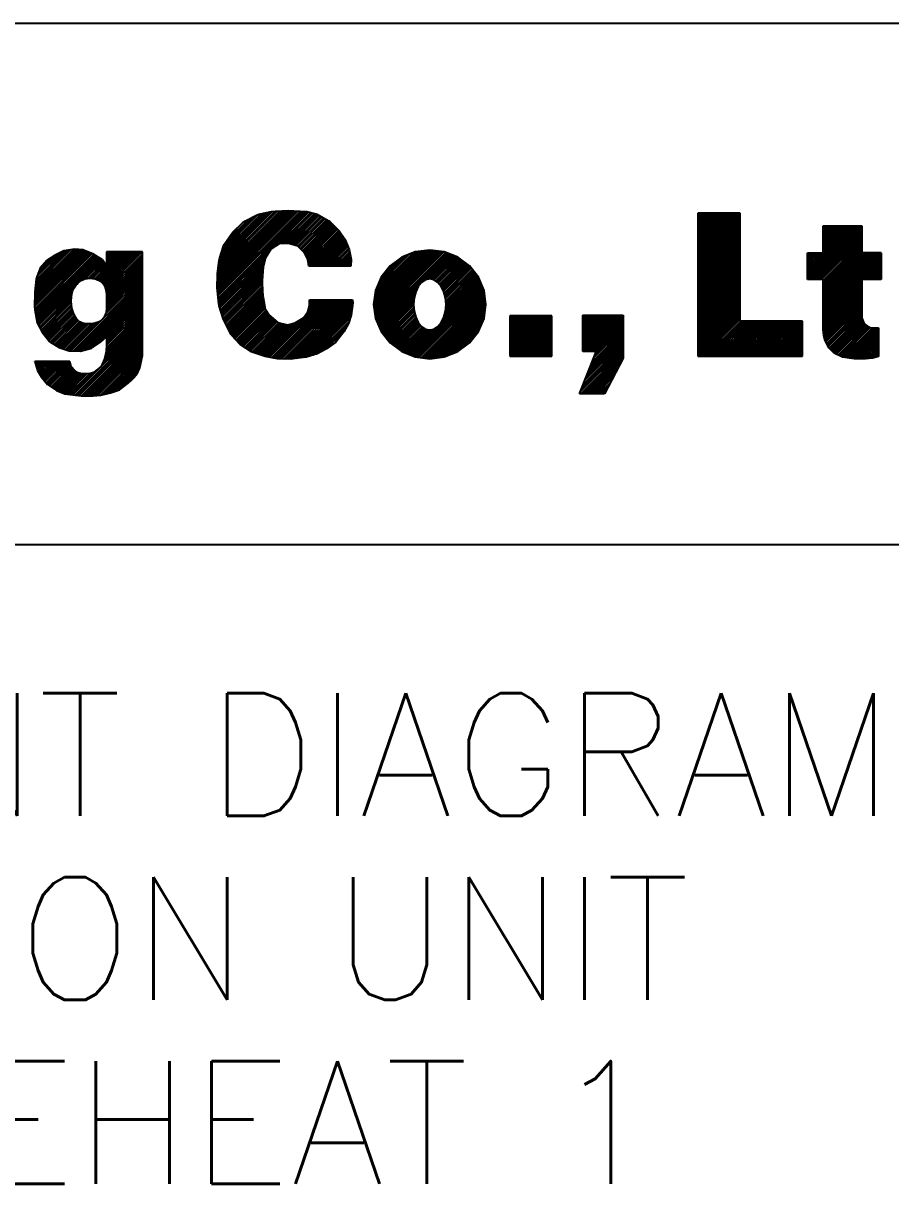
# Model space of a CAD drawing. Header units: millimetres. Extents: x 1928 to 2796, y 74 to 693.
# Drawn here: x 2733.34 to 2763.66, y 148.85 to 189.39 of the extents above; entities that cross this region are included whole.
import ezdxf
from ezdxf.enums import TextEntityAlignment as Align

# ---------------------------------------------------------------- set-up
doc = ezdxf.new("R2010")
doc.units = ezdxf.units.MM
doc.header["$LTSCALE"] = 10
doc.layers.add('2', color=2, linetype='Continuous')
doc.layers.add('DWGLMT', color=6, linetype='Continuous')
doc.styles.get("Standard").update_dxf_attribs({"font": 'simplex.shx'})

msp = doc.modelspace()

# ---------------------------------------------------------------- linework, layer by layer
at = {"color": 0, "linetype": 'Continuous'}
for p, q in [((2740.123, 180.165), (2742.801, 182.842)), ((2740.124, 180.246), (2742.722, 182.843)), ((2740.125, 180.327), (2742.642, 182.844)), ((2740.125, 180.408), (2742.561, 182.843)), ((2740.125, 180.086), (2742.877, 182.838)), ((2740.126, 180.489), (2742.478, 182.841)), ((2740.127, 180.57), (2742.395, 182.839)), ((2740.13, 180.654), (2742.313, 182.837)), ((2740.131, 180.011), (2742.953, 182.833)), ((2740.138, 179.938), (2743.029, 182.829)), ((2740.142, 180.746), (2742.23, 182.835)), ((2740.145, 179.865), (2743.105, 182.824)), ((2740.152, 179.791), (2743.181, 182.82)), ((2740.153, 180.838), (2742.147, 182.832)), ((2740.16, 179.718), (2743.257, 182.815)), ((2740.164, 180.93), (2742.055, 182.821)), ((2740.175, 181.021), (2741.957, 182.803)), ((2740.187, 181.113), (2741.854, 182.781)), ((2740.214, 181.221), (2741.752, 182.759)), ((2740.25, 181.337), (2741.65, 182.737)), ((2740.286, 181.454), (2741.543, 182.711)), ((2740.322, 181.57), (2741.386, 182.634)), ((2740.419, 181.747), (2741.22, 182.549)), ((2742.092, 181.57), (2743.321, 182.799)), ((2742.292, 181.689), (2743.385, 182.783)), ((2742.374, 181.691), (2743.45, 182.767)), ((2742.457, 181.693), (2743.514, 182.75)), ((2742.539, 181.695), (2743.578, 182.734)), ((2742.618, 181.694), (2743.635, 182.711)), ((2742.681, 181.676), (2743.687, 182.682)), ((2742.744, 181.659), (2743.738, 182.653)), ((2742.808, 181.642), (2743.79, 182.624)), ((2742.871, 181.625), (2743.841, 182.595)), ((2742.933, 181.607), (2743.892, 182.566)), ((2742.973, 181.566), (2743.944, 182.537)), ((2743.014, 181.526), (2743.995, 182.508)), ((2743.054, 181.486), (2744.043, 182.475)), ((2756.908, 181.339), (2758.32, 182.751)), ((2756.908, 181.419), (2758.239, 182.751)), ((2756.908, 181.5), (2758.159, 182.751)), ((2756.908, 181.58), (2758.079, 182.751)), ((2756.908, 181.661), (2757.998, 182.751)), ((2756.908, 181.741), (2757.918, 182.751)), ((2756.908, 181.822), (2757.837, 182.751)), ((2756.908, 181.902), (2757.757, 182.751)), ((2756.908, 181.983), (2757.676, 182.751)), ((2756.908, 182.063), (2757.596, 182.751)), ((2756.908, 182.144), (2757.515, 182.751)), ((2756.908, 182.224), (2757.435, 182.751)), ((2756.908, 182.305), (2757.354, 182.751)), ((2756.908, 182.385), (2757.274, 182.751)), ((2756.908, 182.465), (2757.193, 182.751)), ((2756.908, 182.546), (2757.113, 182.751)), ((2756.908, 182.626), (2757.032, 182.751)), ((2756.908, 182.707), (2756.952, 182.751)), ((2756.908, 181.259), (2758.398, 182.749)), ((2756.908, 181.178), (2758.398, 182.668)), ((2756.908, 181.098), (2758.398, 182.588)), ((2756.908, 181.017), (2758.398, 182.507)), ((2740.601, 182.011), (2741.043, 182.452)), ((2743.094, 181.446), (2744.083, 182.435)), ((2743.135, 181.406), (2744.124, 182.395)), ((2743.172, 181.363), (2744.164, 182.354)), ((2743.199, 181.309), (2744.204, 182.314)), ((2743.225, 181.255), (2744.244, 182.273)), ((2743.252, 181.201), (2744.284, 182.233)), ((2743.278, 181.147), (2744.324, 182.193)), ((2743.291, 181.079), (2744.364, 182.152)), ((2743.3, 181.008), (2744.399, 182.107)), ((2743.31, 180.937), (2744.432, 182.06)), ((2756.908, 180.937), (2758.398, 182.427)), ((2756.908, 180.856), (2758.398, 182.347)), ((2756.908, 180.776), (2758.398, 182.266)), ((2756.908, 180.695), (2758.398, 182.186)), ((2756.908, 180.615), (2758.398, 182.105)), ((2760.746, 180.751), (2762.309, 182.315)), ((2760.746, 180.671), (2762.39, 182.315)), ((2760.746, 180.591), (2762.47, 182.315)), ((2760.746, 180.51), (2762.551, 182.315)), ((2760.753, 180.436), (2762.631, 182.315)), ((2760.833, 180.436), (2762.647, 182.251)), ((2760.914, 180.436), (2762.647, 182.17)), ((2760.994, 180.436), (2762.647, 182.09)), ((2761.29, 182.261), (2761.344, 182.315)), ((2761.29, 182.18), (2761.424, 182.315)), ((2761.29, 182.1), (2761.505, 182.315)), ((2761.29, 182.019), (2761.585, 182.315)), ((2761.29, 181.939), (2761.666, 182.315)), ((2761.29, 181.859), (2761.746, 182.315)), ((2761.29, 181.778), (2761.826, 182.315)), ((2761.29, 181.698), (2761.907, 182.315)), ((2761.29, 181.617), (2761.987, 182.315)), ((2761.29, 181.537), (2762.068, 182.315)), ((2761.29, 181.456), (2762.148, 182.315)), ((2761.29, 181.376), (2762.229, 182.315)), ((2743.355, 180.902), (2744.465, 182.012)), ((2743.436, 180.902), (2744.498, 181.964)), ((2743.516, 180.902), (2744.531, 181.917)), ((2743.597, 180.902), (2744.564, 181.869)), ((2743.677, 180.902), (2744.593, 181.818)), ((2743.757, 180.902), (2744.617, 181.761)), ((2743.838, 180.902), (2744.641, 181.705)), ((2743.918, 180.902), (2744.665, 181.648)), ((2756.908, 180.534), (2758.398, 182.025)), ((2756.908, 180.454), (2758.398, 181.944)), ((2756.908, 180.373), (2758.398, 181.864)), ((2756.908, 180.293), (2758.398, 181.783)), ((2756.908, 180.212), (2758.398, 181.703)), ((2761.074, 180.436), (2762.647, 182.009)), ((2761.155, 180.436), (2762.647, 181.929)), ((2761.235, 180.436), (2762.647, 181.848)), ((2761.29, 180.41), (2762.647, 181.768)), ((2761.29, 180.33), (2762.647, 181.688)), ((2733.74, 179.656), (2735.52, 181.436)), ((2733.74, 179.574), (2735.578, 181.413)), ((2733.74, 179.494), (2735.636, 181.39)), ((2733.741, 179.737), (2735.463, 181.458)), ((2733.742, 179.899), (2735.326, 181.483)), ((2733.742, 179.818), (2735.4, 181.476)), ((2733.742, 179.416), (2735.693, 181.367)), ((2733.743, 179.98), (2735.252, 181.489)), ((2733.75, 179.343), (2735.751, 181.344)), ((2733.751, 180.068), (2735.177, 181.495)), ((2733.76, 180.158), (2735.093, 181.491)), ((2733.762, 179.275), (2735.804, 181.317)), ((2733.769, 180.247), (2734.998, 181.477)), ((2733.774, 179.206), (2735.853, 181.285)), ((2733.778, 180.337), (2734.903, 181.462)), ((2733.786, 179.138), (2735.902, 181.254)), ((2733.787, 180.426), (2734.809, 181.448)), ((2733.819, 180.539), (2734.681, 181.401)), ((2733.868, 180.668), (2734.52, 181.32)), ((2735.839, 180.467), (2736.776, 181.404)), ((2735.9, 180.447), (2736.857, 181.404)), ((2735.957, 180.423), (2736.937, 181.404)), ((2736.009, 180.396), (2737.018, 181.404)), ((2736.057, 180.363), (2737.098, 181.404)), ((2736.099, 180.324), (2737.179, 181.404)), ((2736.135, 180.28), (2737.259, 181.404)), ((2736.167, 180.231), (2737.339, 181.404)), ((2736.193, 180.177), (2737.42, 181.404)), ((2736.215, 180.118), (2737.5, 181.404)), ((2736.231, 180.054), (2737.504, 181.327)), ((2736.242, 179.984), (2737.504, 181.247)), ((2736.251, 180.959), (2736.696, 181.404)), ((2736.251, 181.039), (2736.615, 181.404)), ((2736.251, 181.12), (2736.535, 181.404)), ((2736.251, 181.2), (2736.454, 181.404)), ((2736.251, 181.281), (2736.374, 181.404)), ((2736.251, 181.361), (2736.293, 181.404)), ((2740.167, 179.645), (2741.933, 181.411)), ((2743.999, 180.902), (2744.689, 181.592)), ((2744.079, 180.902), (2744.713, 181.536)), ((2744.16, 180.902), (2744.735, 181.477)), ((2744.24, 180.902), (2744.748, 181.41)), ((2744.321, 180.902), (2744.762, 181.343)), ((2744.401, 180.902), (2744.776, 181.277)), ((2745.587, 179.593), (2747.45, 181.456)), ((2745.591, 179.517), (2747.542, 181.468)), ((2745.6, 179.446), (2747.615, 181.46)), ((2745.6, 179.686), (2747.358, 181.445)), ((2745.61, 179.375), (2747.686, 181.451)), ((2745.612, 179.78), (2747.265, 181.433)), ((2745.619, 179.304), (2747.757, 181.442)), ((2745.625, 179.873), (2747.173, 181.421)), ((2745.629, 179.233), (2747.829, 181.433)), ((2745.638, 179.966), (2747.081, 181.409)), ((2745.639, 179.162), (2747.9, 181.424)), ((2745.648, 179.092), (2747.971, 181.415)), ((2745.65, 180.059), (2746.966, 181.375)), ((2745.669, 179.032), (2748.043, 181.406)), ((2745.693, 178.976), (2748.103, 181.385)), ((2745.71, 180.199), (2746.832, 181.321)), ((2745.718, 178.919), (2748.16, 181.362)), ((2745.742, 178.863), (2748.217, 181.339)), ((2745.77, 180.34), (2746.697, 181.267)), ((2747.367, 180.408), (2748.275, 181.316)), ((2747.487, 180.447), (2748.332, 181.293)), ((2747.574, 180.454), (2748.39, 181.27)), ((2747.641, 180.44), (2748.447, 181.247)), ((2756.908, 180.132), (2758.398, 181.622)), ((2756.908, 180.052), (2758.398, 181.542)), ((2756.908, 179.971), (2758.398, 181.461)), ((2756.908, 179.891), (2758.398, 181.381)), ((2756.908, 179.81), (2758.398, 181.301)), ((2760.746, 181.315), (2760.806, 181.375)), ((2760.746, 181.234), (2760.886, 181.375)), ((2760.746, 181.154), (2760.967, 181.375)), ((2760.746, 181.073), (2761.047, 181.375)), ((2760.746, 180.993), (2761.128, 181.375)), ((2760.746, 180.912), (2761.208, 181.375)), ((2760.746, 180.832), (2761.289, 181.375)), ((2761.29, 180.249), (2762.647, 181.607)), ((2761.29, 180.169), (2762.647, 181.527)), ((2761.29, 180.088), (2762.647, 181.446)), ((2761.29, 180.008), (2762.657, 181.375)), ((2761.29, 179.927), (2762.737, 181.375)), ((2761.29, 179.847), (2762.818, 181.375)), ((2761.29, 179.766), (2762.898, 181.375)), ((2761.29, 179.686), (2762.978, 181.375)), ((2761.29, 179.606), (2763.059, 181.375)), ((2761.29, 179.525), (2763.139, 181.375)), ((2761.29, 179.445), (2763.22, 181.375)), ((2761.29, 179.364), (2763.3, 181.375)), ((2761.29, 179.284), (2763.324, 181.318)), ((2761.29, 179.203), (2763.324, 181.238)), ((2733.798, 179.07), (2735.951, 181.222)), ((2733.811, 179.002), (2736, 181.191)), ((2733.823, 178.933), (2736.049, 181.16)), ((2733.916, 180.797), (2734.313, 181.194)), ((2735.39, 180.42), (2736.098, 181.128)), ((2735.521, 180.471), (2736.135, 181.084)), ((2735.617, 180.486), (2736.168, 181.037)), ((2735.699, 180.488), (2736.201, 180.99)), ((2735.773, 180.481), (2736.235, 180.943)), ((2736.248, 179.91), (2737.504, 181.167)), ((2736.25, 179.832), (2737.504, 181.086)), ((2736.25, 179.591), (2737.504, 180.845)), ((2736.251, 179.752), (2737.504, 181.006)), ((2736.251, 179.671), (2737.504, 180.925)), ((2740.175, 179.573), (2741.824, 181.222)), ((2740.19, 179.507), (2741.783, 181.1)), ((2740.21, 179.446), (2741.753, 180.99)), ((2740.229, 179.385), (2741.723, 180.879)), ((2744.482, 180.902), (2744.789, 181.21)), ((2744.562, 180.902), (2744.803, 181.143)), ((2744.643, 180.902), (2744.8, 181.059)), ((2744.723, 180.902), (2744.795, 180.974)), ((2745.83, 180.48), (2746.56, 181.21)), ((2746.071, 180.802), (2746.248, 180.978)), ((2747.704, 180.423), (2748.505, 181.224)), ((2747.753, 180.391), (2748.556, 181.194)), ((2747.801, 180.36), (2748.602, 181.16)), ((2747.845, 180.323), (2748.648, 181.126)), ((2747.882, 180.279), (2748.694, 181.091)), ((2747.918, 180.235), (2748.74, 181.057)), ((2747.953, 180.189), (2748.786, 181.023)), ((2747.979, 180.135), (2748.833, 180.988)), ((2748.006, 180.081), (2748.879, 180.954)), ((2748.032, 180.027), (2748.925, 180.92)), ((2748.051, 179.966), (2748.963, 180.877)), ((2748.068, 179.902), (2748.998, 180.832)), ((2756.908, 179.73), (2758.398, 181.22)), ((2756.908, 179.649), (2758.398, 181.14)), ((2756.908, 179.569), (2758.398, 181.059)), ((2756.908, 179.488), (2758.398, 180.979)), ((2756.908, 179.408), (2758.398, 180.898)), ((2761.29, 179.123), (2763.324, 181.157)), ((2762.684, 180.436), (2763.324, 181.077)), ((2762.764, 180.436), (2763.324, 180.996)), ((2762.845, 180.436), (2763.324, 180.916)), ((2762.925, 180.436), (2763.324, 180.836)), ((2735.006, 177.944), (2737.504, 180.442)), ((2736.207, 179.225), (2737.504, 180.523)), ((2736.243, 179.342), (2737.504, 180.603)), ((2736.249, 179.428), (2737.504, 180.684)), ((2736.25, 179.51), (2737.504, 180.764)), ((2740.249, 179.325), (2741.716, 180.791)), ((2740.269, 179.264), (2741.71, 180.705)), ((2740.288, 179.203), (2741.704, 180.619)), ((2740.308, 179.143), (2741.698, 180.533)), ((2740.328, 179.082), (2741.692, 180.446)), ((2748.077, 179.267), (2749.272, 180.462)), ((2748.085, 179.838), (2749.034, 180.788)), ((2748.098, 179.771), (2749.07, 180.743)), ((2748.098, 179.369), (2749.247, 180.518)), ((2748.104, 179.696), (2749.105, 180.698)), ((2748.105, 179.456), (2749.212, 180.563)), ((2748.11, 179.622), (2749.141, 180.653)), ((2748.113, 179.544), (2749.176, 180.608)), ((2756.908, 179.327), (2758.398, 180.818)), ((2756.908, 179.247), (2758.398, 180.737)), ((2756.908, 179.166), (2758.398, 180.657)), ((2756.908, 179.086), (2758.398, 180.576)), ((2756.908, 179.006), (2758.398, 180.496)), ((2763.006, 180.436), (2763.324, 180.755)), ((2763.086, 180.436), (2763.324, 180.675)), ((2763.167, 180.436), (2763.324, 180.594)), ((2763.247, 180.436), (2763.324, 180.514)), ((2733.849, 178.879), (2735.119, 180.149)), ((2735.083, 177.941), (2737.504, 180.362)), ((2735.16, 177.937), (2737.504, 180.281)), ((2735.238, 177.934), (2737.504, 180.201)), ((2735.315, 177.931), (2737.504, 180.12)), ((2735.417, 177.953), (2737.504, 180.04)), ((2740.352, 179.025), (2741.691, 180.364)), ((2740.376, 178.969), (2741.693, 180.286)), ((2740.401, 178.914), (2741.697, 180.21)), ((2740.429, 178.861), (2741.701, 180.133)), ((2740.457, 178.808), (2741.705, 180.057)), ((2745.766, 178.807), (2747.134, 180.175)), ((2746.857, 177.806), (2749.344, 180.293)), ((2746.914, 177.783), (2749.368, 180.236)), ((2746.972, 177.76), (2749.392, 180.18)), ((2747.029, 177.737), (2749.416, 180.124)), ((2747.098, 177.725), (2749.44, 180.067)), ((2747.986, 179.016), (2749.32, 180.349)), ((2748.048, 179.158), (2749.296, 180.405)), ((2756.908, 178.925), (2758.398, 180.415)), ((2756.908, 178.845), (2758.398, 180.335)), ((2756.908, 178.764), (2758.398, 180.254)), ((2756.908, 178.684), (2758.398, 180.174)), ((2756.908, 178.603), (2758.398, 180.094)), ((2761.29, 179.042), (2762.647, 180.4)), ((2761.29, 178.962), (2762.647, 180.32)), ((2761.29, 178.881), (2762.647, 180.239)), ((2761.29, 178.801), (2762.647, 180.159)), ((2761.29, 178.72), (2762.647, 180.078)), ((2733.878, 178.828), (2735.059, 180.009)), ((2733.907, 178.776), (2735.036, 179.906)), ((2733.936, 178.725), (2735.025, 179.814)), ((2733.965, 178.673), (2735.02, 179.728)), ((2733.994, 178.622), (2735.02, 179.648)), ((2735.529, 177.984), (2737.504, 179.96)), ((2735.64, 178.015), (2737.504, 179.879)), ((2735.781, 178.075), (2737.504, 179.799)), ((2736.041, 178.255), (2737.504, 179.718)), ((2736.251, 178.385), (2737.504, 179.638)), ((2740.484, 178.755), (2741.71, 179.981)), ((2740.512, 178.702), (2741.714, 179.904)), ((2740.54, 178.65), (2741.719, 179.829)), ((2740.567, 178.597), (2741.73, 179.76)), ((2740.595, 178.544), (2741.742, 179.691)), ((2740.625, 178.494), (2741.753, 179.622)), ((2741.811, 177.749), (2743.787, 179.725)), ((2741.878, 177.735), (2743.867, 179.725)), ((2741.945, 177.721), (2743.948, 179.725)), ((2742.011, 177.708), (2744.028, 179.725)), ((2742.078, 177.694), (2744.109, 179.725)), ((2742.145, 177.68), (2744.189, 179.725)), ((2742.212, 177.666), (2744.27, 179.725)), ((2742.289, 177.664), (2744.35, 179.725)), ((2742.369, 177.663), (2744.431, 179.725)), ((2742.449, 177.662), (2744.511, 179.725)), ((2742.528, 177.661), (2744.592, 179.725)), ((2742.608, 177.66), (2744.672, 179.725)), ((2742.688, 177.66), (2744.753, 179.725)), ((2742.775, 177.667), (2744.833, 179.725)), ((2742.867, 177.678), (2744.852, 179.663)), ((2743.263, 179.281), (2743.707, 179.725)), ((2743.312, 179.411), (2743.626, 179.725)), ((2743.342, 179.521), (2743.546, 179.725)), ((2743.343, 179.602), (2743.465, 179.725)), ((2743.344, 179.684), (2743.385, 179.725)), ((2745.79, 178.75), (2747.057, 180.017)), ((2745.814, 178.694), (2747.027, 179.907)), ((2745.838, 178.638), (2746.998, 179.798)), ((2745.87, 178.589), (2746.991, 179.71)), ((2745.905, 178.544), (2746.984, 179.622)), ((2747.17, 177.716), (2749.452, 179.998)), ((2747.241, 177.707), (2749.462, 179.928)), ((2747.312, 177.698), (2749.471, 179.857)), ((2747.384, 177.689), (2749.481, 179.786)), ((2747.455, 177.68), (2749.49, 179.715)), ((2747.526, 177.671), (2749.5, 179.644)), ((2756.908, 178.523), (2758.398, 180.013)), ((2756.908, 178.442), (2758.398, 179.933)), ((2756.908, 178.362), (2758.398, 179.852)), ((2756.908, 178.281), (2758.398, 179.772)), ((2756.908, 178.201), (2758.398, 179.691)), ((2761.296, 178.647), (2762.647, 179.998)), ((2761.307, 178.576), (2762.647, 179.917)), ((2761.317, 178.506), (2762.647, 179.837)), ((2761.331, 178.44), (2762.647, 179.756)), ((2761.347, 178.376), (2762.647, 179.676)), ((2734.027, 178.574), (2735.024, 179.571)), ((2734.063, 178.529), (2735.032, 179.499)), ((2734.098, 178.485), (2735.045, 179.431)), ((2734.134, 178.44), (2735.06, 179.366)), ((2734.169, 178.395), (2735.08, 179.305)), ((2734.205, 178.35), (2735.102, 179.247)), ((2736.239, 177.971), (2737.504, 179.235)), ((2736.246, 178.057), (2737.504, 179.316)), ((2736.252, 178.305), (2737.504, 179.557)), ((2736.252, 178.144), (2737.504, 179.396)), ((2736.253, 178.225), (2737.504, 179.477)), ((2740.663, 178.451), (2741.765, 179.553)), ((2740.701, 178.409), (2741.777, 179.484)), ((2740.74, 178.367), (2741.788, 179.416)), ((2740.778, 178.325), (2741.815, 179.362)), ((2740.816, 178.283), (2741.846, 179.313)), ((2740.855, 178.241), (2741.877, 179.263)), ((2740.893, 178.199), (2741.908, 179.214)), ((2742.959, 177.689), (2744.848, 179.578)), ((2743.05, 177.701), (2744.837, 179.487)), ((2743.142, 177.712), (2744.826, 179.395)), ((2743.237, 177.726), (2744.815, 179.304)), ((2743.353, 177.762), (2744.804, 179.213)), ((2745.941, 178.499), (2746.982, 179.54)), ((2745.977, 178.454), (2746.988, 179.465)), ((2746.012, 178.409), (2746.994, 179.391)), ((2746.048, 178.364), (2747.003, 179.32)), ((2746.083, 178.319), (2747.02, 179.256)), ((2747.613, 177.676), (2749.51, 179.573)), ((2747.705, 177.688), (2749.499, 179.482)), ((2747.797, 177.7), (2749.486, 179.389)), ((2747.889, 177.712), (2749.473, 179.296)), ((2756.908, 178.12), (2758.398, 179.611)), ((2756.908, 178.04), (2758.398, 179.53)), ((2756.908, 177.959), (2758.398, 179.45)), ((2756.908, 177.879), (2758.398, 179.369)), ((2756.908, 177.799), (2758.398, 179.289)), ((2761.364, 178.312), (2762.647, 179.595)), ((2761.39, 178.258), (2762.647, 179.515)), ((2761.417, 178.204), (2762.647, 179.435)), ((2761.444, 178.151), (2762.647, 179.354)), ((2761.471, 178.097), (2762.647, 179.274)), ((2734.24, 178.305), (2735.127, 179.192)), ((2734.28, 178.264), (2735.155, 179.14)), ((2734.33, 178.233), (2735.186, 179.09)), ((2734.379, 178.202), (2735.22, 179.044)), ((2734.428, 178.17), (2735.259, 179.002)), ((2734.477, 178.139), (2735.304, 178.966)), ((2734.526, 178.108), (2735.355, 178.936)), ((2734.575, 178.076), (2735.413, 178.914)), ((2734.631, 178.052), (2735.478, 178.899)), ((2734.691, 178.032), (2735.549, 178.889)), ((2734.752, 178.012), (2735.625, 178.885)), ((2734.812, 177.992), (2735.709, 178.888)), ((2734.873, 177.972), (2735.804, 178.903)), ((2734.933, 177.951), (2735.915, 178.933)), ((2735.079, 176.408), (2737.504, 178.833)), ((2736.118, 177.527), (2737.504, 178.914)), ((2736.181, 177.671), (2737.504, 178.994)), ((2736.204, 177.774), (2737.504, 179.074)), ((2736.226, 177.877), (2737.504, 179.155)), ((2740.933, 178.158), (2741.949, 179.174)), ((2740.982, 178.127), (2741.993, 179.137)), ((2741.031, 178.095), (2742.037, 179.101)), ((2741.079, 178.063), (2742.081, 179.064)), ((2741.128, 178.031), (2742.125, 179.028)), ((2741.177, 178), (2742.169, 178.991)), ((2741.226, 177.968), (2742.213, 178.955)), ((2741.274, 177.936), (2742.267, 178.928)), ((2741.324, 177.906), (2742.332, 178.914)), ((2741.384, 177.884), (2742.398, 178.899)), ((2741.444, 177.865), (2742.463, 178.884)), ((2741.505, 177.845), (2742.529, 178.869)), ((2741.566, 177.825), (2742.606, 178.866)), ((2741.626, 177.805), (2742.717, 178.896)), ((2741.687, 177.785), (2742.827, 178.926)), ((2741.747, 177.765), (2743.015, 179.033)), ((2743.469, 177.798), (2744.769, 179.097)), ((2743.585, 177.833), (2744.728, 178.975)), ((2743.749, 177.916), (2744.667, 178.834)), ((2746.119, 178.275), (2747.037, 179.193)), ((2746.154, 178.23), (2747.054, 179.129)), ((2746.199, 178.194), (2747.079, 179.074)), ((2746.246, 178.16), (2747.105, 179.02)), ((2746.292, 178.126), (2747.132, 178.966)), ((2746.338, 178.091), (2747.163, 178.917)), ((2746.384, 178.057), (2747.2, 178.873)), ((2746.43, 178.023), (2747.236, 178.829)), ((2747.981, 177.723), (2749.461, 179.202)), ((2748.082, 177.744), (2749.448, 179.109)), ((2748.216, 177.797), (2749.405, 178.985)), ((2748.351, 177.851), (2749.344, 178.845)), ((2750.344, 177.833), (2751.681, 179.169)), ((2750.344, 177.914), (2751.6, 179.169)), ((2750.344, 177.994), (2751.52, 179.169)), ((2750.344, 178.075), (2751.439, 179.169)), ((2750.344, 178.155), (2751.359, 179.169)), ((2750.344, 178.236), (2751.278, 179.169)), ((2750.344, 178.316), (2751.198, 179.169)), ((2750.344, 178.397), (2751.117, 179.169)), ((2750.344, 178.477), (2751.037, 179.169)), ((2750.344, 178.557), (2750.956, 179.169)), ((2750.344, 178.638), (2750.876, 179.169)), ((2750.344, 178.718), (2750.796, 179.169)), ((2750.344, 178.799), (2750.715, 179.169)), ((2750.344, 178.879), (2750.635, 179.169)), ((2750.344, 178.96), (2750.554, 179.169)), ((2750.344, 179.04), (2750.474, 179.169)), ((2750.344, 179.121), (2750.393, 179.169)), ((2750.353, 177.762), (2751.761, 179.169)), ((2750.434, 177.762), (2751.811, 179.139)), ((2750.514, 177.762), (2751.811, 179.059)), ((2750.595, 177.762), (2751.811, 178.978)), ((2750.675, 177.762), (2751.811, 178.898)), ((2750.756, 177.762), (2751.811, 178.817)), ((2752.891, 177.966), (2754.118, 179.193)), ((2752.891, 178.046), (2754.038, 179.193)), ((2752.891, 178.127), (2753.957, 179.193)), ((2752.891, 178.207), (2753.877, 179.193)), ((2752.891, 178.288), (2753.796, 179.193)), ((2752.891, 178.368), (2753.716, 179.193)), ((2752.891, 178.449), (2753.635, 179.193)), ((2752.891, 178.529), (2753.555, 179.193)), ((2752.891, 178.61), (2753.474, 179.193)), ((2752.891, 178.69), (2753.394, 179.193)), ((2752.891, 178.77), (2753.313, 179.193)), ((2752.891, 178.851), (2753.233, 179.193)), ((2752.891, 178.931), (2753.152, 179.193)), ((2752.891, 179.012), (2753.072, 179.193)), ((2752.891, 179.092), (2752.992, 179.193)), ((2752.891, 179.173), (2752.911, 179.193)), ((2752.932, 177.926), (2754.198, 179.193)), ((2753.012, 177.926), (2754.279, 179.193)), ((2753.092, 177.926), (2754.31, 179.144)), ((2753.173, 177.926), (2754.31, 179.063)), ((2753.253, 177.926), (2754.31, 178.983)), ((2753.334, 177.926), (2754.31, 178.902)), ((2753.338, 177.85), (2754.31, 178.822)), ((2756.951, 177.762), (2758.398, 179.208)), ((2757.032, 177.762), (2758.398, 179.128)), ((2757.112, 177.762), (2758.398, 179.048)), ((2757.193, 177.762), (2758.413, 178.982)), ((2757.273, 177.762), (2758.493, 178.982)), ((2757.354, 177.762), (2758.574, 178.982)), ((2757.434, 177.762), (2758.654, 178.982)), ((2757.515, 177.762), (2758.735, 178.982)), ((2757.595, 177.762), (2758.815, 178.982)), ((2757.676, 177.762), (2758.896, 178.982)), ((2757.756, 177.762), (2758.976, 178.982)), ((2757.837, 177.762), (2759.057, 178.982)), ((2757.917, 177.762), (2759.137, 178.982)), ((2757.998, 177.762), (2759.218, 178.982)), ((2758.078, 177.762), (2759.298, 178.982)), ((2758.158, 177.762), (2759.378, 178.982)), ((2758.239, 177.762), (2759.459, 178.982)), ((2758.319, 177.762), (2759.539, 178.982)), ((2758.4, 177.762), (2759.62, 178.982)), ((2758.48, 177.762), (2759.7, 178.982)), ((2758.561, 177.762), (2759.781, 178.982)), ((2758.641, 177.762), (2759.861, 178.982)), ((2758.722, 177.762), (2759.942, 178.982)), ((2758.802, 177.762), (2760.022, 178.982)), ((2758.883, 177.762), (2760.103, 178.982)), ((2758.963, 177.762), (2760.183, 178.982)), ((2759.044, 177.762), (2760.264, 178.982)), ((2759.124, 177.762), (2760.344, 178.982)), ((2759.204, 177.762), (2760.424, 178.982)), ((2759.285, 177.762), (2760.505, 178.982)), ((2759.365, 177.762), (2760.574, 178.971)), ((2759.446, 177.762), (2760.574, 178.89)), ((2759.526, 177.762), (2760.574, 178.81)), ((2761.499, 178.044), (2762.647, 179.193)), ((2761.539, 178.005), (2762.649, 179.115)), ((2761.58, 177.965), (2762.663, 179.048)), ((2761.621, 177.925), (2762.685, 178.989)), ((2761.662, 177.885), (2762.713, 178.937)), ((2761.71, 177.854), (2762.748, 178.891)), ((2761.764, 177.827), (2762.787, 178.85)), ((2761.817, 177.8), (2762.832, 178.815)), ((2762.647, 179.193), (2762.647, 179.193)), ((2735.15, 176.398), (2737.504, 178.753)), ((2735.224, 176.392), (2737.504, 178.672)), ((2735.298, 176.385), (2737.504, 178.592)), ((2735.373, 176.38), (2737.504, 178.511)), ((2735.453, 176.38), (2737.504, 178.431)), ((2743.925, 178.012), (2744.573, 178.66)), ((2746.476, 177.988), (2747.276, 178.788)), ((2746.523, 177.954), (2747.325, 178.756)), ((2746.57, 177.921), (2747.373, 178.724)), ((2746.627, 177.898), (2747.43, 178.701)), ((2746.684, 177.875), (2747.497, 178.687)), ((2746.742, 177.852), (2747.572, 178.682)), ((2746.799, 177.829), (2747.674, 178.703)), ((2748.485, 177.905), (2749.284, 178.704)), ((2748.74, 178.079), (2749.128, 178.467)), ((2750.836, 177.762), (2751.811, 178.737)), ((2750.917, 177.762), (2751.811, 178.656)), ((2750.997, 177.762), (2751.811, 178.576)), ((2751.078, 177.762), (2751.811, 178.495)), ((2751.158, 177.762), (2751.811, 178.415)), ((2753.066, 177.175), (2754.31, 178.42)), ((2753.12, 177.31), (2754.31, 178.5)), ((2753.175, 177.445), (2754.31, 178.581)), ((2753.229, 177.58), (2754.31, 178.661)), ((2753.284, 177.715), (2754.31, 178.741)), ((2759.607, 177.762), (2760.574, 178.729)), ((2759.687, 177.762), (2760.574, 178.649)), ((2759.768, 177.762), (2760.574, 178.569)), ((2759.848, 177.762), (2760.574, 178.488)), ((2759.929, 177.762), (2760.574, 178.408)), ((2761.871, 177.773), (2762.883, 178.785)), ((2761.924, 177.746), (2762.941, 178.762)), ((2761.981, 177.722), (2763.012, 178.753)), ((2762.052, 177.713), (2763.093, 178.753)), ((2762.124, 177.704), (2763.173, 178.753)), ((2762.195, 177.695), (2763.224, 178.724)), ((2762.267, 177.686), (2763.224, 178.643)), ((2762.338, 177.677), (2763.224, 178.563)), ((2762.413, 177.671), (2763.224, 178.482)), ((2762.492, 177.67), (2763.224, 178.402)), ((2735.534, 176.38), (2737.504, 178.35)), ((2735.614, 176.38), (2737.504, 178.27)), ((2735.695, 176.38), (2737.504, 178.189)), ((2735.775, 176.38), (2737.504, 178.109)), ((2735.862, 176.386), (2737.504, 178.028)), ((2744.212, 178.218), (2744.314, 178.32)), ((2751.239, 177.762), (2751.811, 178.334)), ((2751.319, 177.762), (2751.811, 178.254)), ((2751.399, 177.762), (2751.811, 178.173)), ((2751.48, 177.762), (2751.811, 178.093)), ((2751.56, 177.762), (2751.811, 178.013)), ((2752.794, 176.501), (2754.31, 178.017)), ((2752.848, 176.636), (2754.31, 178.098)), ((2752.903, 176.771), (2754.31, 178.178)), ((2752.957, 176.906), (2754.31, 178.259)), ((2753.012, 177.04), (2754.31, 178.339)), ((2760.009, 177.762), (2760.574, 178.327)), ((2760.09, 177.762), (2760.574, 178.247)), ((2760.17, 177.762), (2760.574, 178.166)), ((2760.251, 177.762), (2760.574, 178.086)), ((2760.331, 177.762), (2760.574, 178.005)), ((2762.571, 177.668), (2763.224, 178.321)), ((2762.65, 177.667), (2763.224, 178.241)), ((2762.729, 177.665), (2763.224, 178.16)), ((2762.813, 177.669), (2763.224, 178.08)), ((2762.905, 177.68), (2763.224, 178)), ((2735.949, 176.393), (2737.504, 177.948)), ((2736.037, 176.4), (2737.504, 177.867)), ((2736.139, 176.422), (2737.504, 177.787)), ((2736.244, 176.446), (2737.483, 177.685)), ((2751.641, 177.762), (2751.811, 177.932)), ((2751.721, 177.762), (2751.811, 177.852)), ((2751.802, 177.762), (2751.811, 177.771)), ((2752.821, 176.448), (2754.31, 177.937)), ((2752.902, 176.448), (2754.31, 177.856)), ((2752.982, 176.448), (2754.31, 177.776)), ((2753.063, 176.448), (2754.31, 177.695)), ((2760.411, 177.762), (2760.574, 177.925)), ((2760.492, 177.762), (2760.574, 177.844)), ((2760.572, 177.762), (2760.574, 177.764)), ((2762.996, 177.691), (2763.224, 177.919)), ((2763.104, 177.718), (2763.224, 177.839)), ((2763.216, 177.75), (2763.224, 177.758)), ((2733.743, 177.566), (2733.747, 177.57)), ((2733.763, 177.505), (2733.827, 177.57)), ((2733.782, 177.444), (2733.908, 177.57)), ((2733.802, 177.383), (2733.988, 177.57)), ((2733.821, 177.322), (2734.068, 177.57)), ((2733.841, 177.262), (2734.149, 177.57)), ((2733.871, 177.211), (2734.229, 177.57)), ((2733.9, 177.16), (2734.31, 177.57)), ((2733.929, 177.109), (2734.39, 177.57)), ((2733.959, 177.058), (2734.471, 177.57)), ((2733.991, 177.01), (2734.551, 177.57)), ((2734.028, 176.966), (2734.632, 177.57)), ((2734.064, 176.921), (2734.712, 177.57)), ((2734.1, 176.877), (2734.793, 177.57)), ((2734.137, 176.833), (2734.873, 177.57)), ((2734.173, 176.789), (2734.954, 177.57)), ((2734.216, 176.751), (2734.983, 177.518)), ((2734.264, 176.719), (2734.999, 177.454)), ((2734.312, 176.686), (2735.017, 177.392)), ((2734.36, 176.654), (2735.057, 177.351)), ((2734.407, 176.621), (2735.097, 177.31)), ((2734.455, 176.589), (2735.136, 177.27)), ((2734.504, 176.557), (2735.18, 177.233)), ((2734.562, 176.535), (2735.23, 177.202)), ((2736.348, 176.47), (2737.46, 177.581)), ((2736.462, 176.503), (2737.436, 177.478)), ((2736.582, 176.543), (2737.413, 177.374)), ((2736.706, 176.586), (2737.356, 177.236)), ((2753.143, 176.448), (2754.223, 177.528)), ((2753.224, 176.448), (2754.131, 177.356)), ((2753.304, 176.448), (2754.04, 177.183)), ((2734.621, 176.513), (2735.284, 177.176)), ((2734.679, 176.491), (2735.345, 177.157)), ((2734.737, 176.468), (2735.422, 177.153)), ((2734.796, 176.447), (2735.501, 177.151)), ((2734.867, 176.437), (2735.58, 177.15)), ((2734.938, 176.427), (2735.664, 177.154)), ((2735.008, 176.418), (2735.769, 177.178)), ((2737.093, 176.893), (2737.242, 177.042)), ((2753.385, 176.448), (2753.948, 177.011)), ((2753.465, 176.448), (2753.856, 176.839)), ((2753.546, 176.448), (2753.765, 176.667)), ((2753.626, 176.448), (2753.673, 176.495))]:
    msp.add_line(p, q, dxfattribs=at)
at = {"layer": 'DWGLMT'}
for p, q in [((2645.961, 189.393), (2790.546, 189.393)), ((2645.961, 171.186), (2790.546, 171.186))]:
    msp.add_line(p, q, dxfattribs=at)
at = {"layer": 'DWGLMT', "color": 7, "linetype": 'Continuous'}
for p, q in [((2741.013, 182.433), (2741.087, 182.48)), ((2741.087, 182.48), (2741.514, 182.7)), ((2741.514, 182.7), (2741.57, 182.72)), ((2741.57, 182.72), (2742.016, 182.815)), ((2742.016, 182.815), (2742.14, 182.832)), ((2742.14, 182.832), (2742.607, 182.845)), ((2742.607, 182.845), (2742.792, 182.843)), ((2742.792, 182.843), (2743.256, 182.815)), ((2743.256, 182.815), (2743.607, 182.727)), ((2743.607, 182.727), (2744.023, 182.491)), ((2744.023, 182.491), (2744.05, 182.468)), ((2744.05, 182.468), (2744.378, 182.138)), ((2756.908, 182.751), (2756.908, 177.762)), ((2758.398, 182.751), (2756.908, 182.751)), ((2758.398, 178.982), (2758.398, 182.751)), ((2740.363, 181.667), (2740.629, 182.05)), ((2740.629, 182.05), (2740.678, 182.11)), ((2740.678, 182.11), (2741.013, 182.433)), ((2744.378, 182.138), (2744.582, 181.844)), ((2761.29, 182.315), (2762.647, 182.315)), ((2761.29, 181.375), (2761.29, 182.315)), ((2762.647, 182.315), (2762.647, 181.375)), ((2762.647, 181.375), (2762.647, 182.315)), ((2740.334, 181.608), (2740.363, 181.667)), ((2742.282, 181.689), (2741.987, 181.504)), ((2742.607, 181.697), (2742.282, 181.689)), ((2742.931, 181.608), (2742.607, 181.697)), ((2744.582, 181.844), (2744.732, 181.491)), ((2734.453, 181.286), (2734.169, 181.098)), ((2734.76, 181.441), (2734.453, 181.286)), ((2735.139, 181.498), (2734.76, 181.441)), ((2735.423, 181.475), (2735.139, 181.498)), ((2735.777, 181.333), (2735.423, 181.475)), ((2736.109, 181.122), (2735.777, 181.333)), ((2736.251, 181.404), (2736.251, 180.92)), ((2737.504, 181.404), (2736.251, 181.404)), ((2737.504, 177.781), (2737.504, 181.404)), ((2740.197, 181.164), (2740.334, 181.608)), ((2741.987, 181.504), (2741.81, 181.196)), ((2743.167, 181.373), (2742.931, 181.608)), ((2743.283, 181.137), (2743.167, 181.373)), ((2744.732, 181.491), (2744.804, 181.137)), ((2747.039, 181.404), (2746.565, 181.214)), ((2747.547, 181.469), (2747.039, 181.404)), ((2748.055, 181.404), (2747.547, 181.469)), ((2748.529, 181.214), (2748.055, 181.404)), ((2760.746, 181.375), (2761.29, 181.375)), ((2760.746, 180.436), (2760.746, 181.375)), ((2762.647, 181.375), (2763.324, 181.375)), ((2763.324, 181.375), (2762.647, 181.375)), ((2763.324, 181.375), (2763.324, 180.436)), ((2733.932, 180.839), (2733.79, 180.463)), ((2734.169, 181.098), (2733.932, 180.839)), ((2736.251, 180.92), (2736.109, 181.122)), ((2740.129, 180.646), (2740.186, 181.108)), ((2740.186, 181.108), (2740.197, 181.164)), ((2741.721, 180.873), (2741.69, 180.409)), ((2741.81, 181.196), (2741.721, 180.873)), ((2743.315, 180.902), (2743.283, 181.137)), ((2744.791, 180.902), (2743.315, 180.902)), ((2744.804, 181.137), (2744.791, 180.902)), ((2746.159, 180.912), (2745.847, 180.519)), ((2746.565, 181.214), (2746.159, 180.912)), ((2748.935, 180.912), (2748.529, 181.214)), ((2749.247, 180.519), (2748.935, 180.912)), ((2733.79, 180.463), (2733.744, 180)), ((2735.388, 180.419), (2735.415, 180.433)), ((2735.415, 180.433), (2735.441, 180.445)), ((2735.441, 180.445), (2735.467, 180.455)), ((2735.467, 180.455), (2735.493, 180.464)), ((2735.493, 180.464), (2735.518, 180.47)), ((2735.518, 180.47), (2735.544, 180.476)), ((2735.544, 180.476), (2735.57, 180.48)), ((2735.57, 180.48), (2735.597, 180.484)), ((2735.597, 180.484), (2735.623, 180.486)), ((2735.623, 180.486), (2735.649, 180.488)), ((2735.649, 180.488), (2735.676, 180.488)), ((2735.676, 180.488), (2735.702, 180.488)), ((2735.702, 180.488), (2735.727, 180.486)), ((2735.727, 180.486), (2735.753, 180.484)), ((2735.753, 180.484), (2735.778, 180.48)), ((2735.778, 180.48), (2735.802, 180.476)), ((2735.802, 180.476), (2735.826, 180.47)), ((2735.826, 180.47), (2735.849, 180.464)), ((2735.849, 180.464), (2735.872, 180.457)), ((2735.872, 180.457), (2735.894, 180.449)), ((2735.894, 180.449), (2735.916, 180.441)), ((2735.916, 180.441), (2735.937, 180.432)), ((2735.937, 180.432), (2735.958, 180.423)), ((2740.123, 180.143), (2740.127, 180.608)), ((2740.127, 180.608), (2740.129, 180.646)), ((2745.847, 180.519), (2745.65, 180.06)), ((2747.4, 180.429), (2747.263, 180.34)), ((2747.547, 180.46), (2747.4, 180.429)), ((2747.694, 180.429), (2747.547, 180.46)), ((2747.831, 180.34), (2747.694, 180.429)), ((2749.443, 180.06), (2749.247, 180.519)), ((2761.29, 180.436), (2760.746, 180.436)), ((2761.29, 178.694), (2761.29, 180.436)), ((2762.647, 180.436), (2762.647, 179.136)), ((2763.324, 180.436), (2762.647, 180.436)), ((2735.061, 180.015), (2735.073, 180.05)), ((2735.073, 180.05), (2735.086, 180.085)), ((2735.086, 180.085), (2735.103, 180.119)), ((2735.103, 180.119), (2735.121, 180.153)), ((2735.121, 180.153), (2735.143, 180.187)), ((2735.143, 180.187), (2735.167, 180.219)), ((2735.167, 180.219), (2735.192, 180.251)), ((2735.192, 180.251), (2735.22, 180.281)), ((2735.22, 180.281), (2735.248, 180.31)), ((2735.248, 180.31), (2735.276, 180.337)), ((2735.276, 180.337), (2735.305, 180.362)), ((2735.305, 180.362), (2735.334, 180.384)), ((2735.334, 180.384), (2735.361, 180.403)), ((2735.361, 180.403), (2735.388, 180.419)), ((2735.958, 180.423), (2735.979, 180.413)), ((2735.979, 180.413), (2735.999, 180.402)), ((2735.999, 180.402), (2736.018, 180.391)), ((2736.018, 180.391), (2736.037, 180.378)), ((2736.037, 180.378), (2736.055, 180.365)), ((2736.055, 180.365), (2736.073, 180.35)), ((2736.073, 180.35), (2736.09, 180.334)), ((2736.09, 180.334), (2736.107, 180.316)), ((2736.107, 180.316), (2736.123, 180.297)), ((2736.123, 180.297), (2736.138, 180.277)), ((2736.138, 180.277), (2736.152, 180.255)), ((2736.152, 180.255), (2736.166, 180.233)), ((2736.166, 180.233), (2736.178, 180.21)), ((2736.178, 180.21), (2736.19, 180.186)), ((2736.19, 180.186), (2736.2, 180.161)), ((2736.2, 180.161), (2736.209, 180.136)), ((2736.209, 180.136), (2736.217, 180.111)), ((2736.217, 180.111), (2736.224, 180.085)), ((2736.224, 180.085), (2736.23, 180.059)), ((2736.23, 180.059), (2736.235, 180.033)), ((2736.235, 180.033), (2736.239, 180.006)), ((2740.127, 180.048), (2740.123, 180.143)), ((2740.173, 179.585), (2740.127, 180.048)), ((2741.69, 180.409), (2741.691, 180.313)), ((2741.691, 180.313), (2741.717, 179.85)), ((2745.65, 180.06), (2745.583, 179.568)), ((2747.145, 180.199), (2747.055, 180.014)), ((2747.263, 180.34), (2747.145, 180.199)), ((2747.948, 180.199), (2747.831, 180.34)), ((2748.039, 180.014), (2747.948, 180.199)), ((2749.51, 179.568), (2749.443, 180.06)), ((2733.743, 179.969), (2733.739, 179.505)), ((2733.744, 180), (2733.743, 179.969)), ((2735.019, 179.71), (2735.021, 179.75)), ((2735.019, 179.67), (2735.019, 179.71)), ((2735.02, 179.631), (2735.019, 179.67)), ((2735.022, 179.591), (2735.02, 179.631)), ((2735.021, 179.75), (2735.023, 179.789)), ((2735.023, 179.789), (2735.026, 179.829)), ((2735.026, 179.829), (2735.031, 179.867)), ((2735.031, 179.867), (2735.036, 179.905)), ((2735.036, 179.905), (2735.043, 179.942)), ((2735.043, 179.942), (2735.051, 179.979)), ((2735.051, 179.979), (2735.061, 180.015)), ((2736.239, 180.006), (2736.242, 179.979)), ((2736.242, 179.979), (2736.245, 179.952)), ((2736.245, 179.952), (2736.247, 179.925)), ((2736.247, 179.925), (2736.248, 179.898)), ((2736.248, 179.898), (2736.25, 179.87)), ((2736.25, 179.87), (2736.25, 179.842)), ((2736.25, 179.842), (2736.251, 179.812)), ((2736.251, 179.812), (2736.251, 179.782)), ((2736.251, 179.782), (2736.251, 179.75)), ((2736.251, 179.75), (2736.251, 179.718)), ((2736.251, 179.718), (2736.251, 179.683)), ((2736.251, 179.683), (2736.251, 179.648)), ((2736.251, 179.648), (2736.251, 179.612)), ((2741.717, 179.85), (2741.721, 179.813)), ((2741.721, 179.813), (2741.791, 179.401)), ((2743.342, 179.519), (2743.344, 179.725)), ((2743.344, 179.725), (2744.851, 179.725)), ((2744.853, 179.625), (2744.802, 179.195)), ((2744.851, 179.725), (2744.853, 179.625)), ((2746.999, 179.799), (2746.979, 179.568)), ((2747.055, 180.014), (2746.999, 179.799)), ((2748.095, 179.799), (2748.039, 180.014)), ((2748.115, 179.568), (2748.095, 179.799)), ((2733.739, 179.505), (2733.743, 179.381)), ((2733.743, 179.381), (2733.824, 178.924)), ((2735.026, 179.553), (2735.022, 179.591)), ((2735.03, 179.514), (2735.026, 179.553)), ((2735.036, 179.477), (2735.03, 179.514)), ((2735.043, 179.44), (2735.036, 179.477)), ((2735.051, 179.403), (2735.043, 179.44)), ((2735.06, 179.367), (2735.051, 179.403)), ((2735.071, 179.331), (2735.06, 179.367)), ((2735.083, 179.296), (2735.071, 179.331)), ((2735.097, 179.261), (2735.083, 179.296)), ((2735.111, 179.226), (2735.097, 179.261)), ((2735.127, 179.192), (2735.111, 179.226)), ((2736.204, 179.22), (2736.198, 179.206)), ((2736.21, 179.233), (2736.204, 179.22)), ((2736.216, 179.245), (2736.21, 179.233)), ((2736.221, 179.257), (2736.216, 179.245)), ((2736.226, 179.269), (2736.221, 179.257)), ((2736.23, 179.28), (2736.226, 179.269)), ((2736.234, 179.292), (2736.23, 179.28)), ((2736.237, 179.304), (2736.234, 179.292)), ((2736.24, 179.316), (2736.237, 179.304)), ((2736.242, 179.33), (2736.24, 179.316)), ((2736.244, 179.345), (2736.242, 179.33)), ((2736.245, 179.361), (2736.244, 179.345)), ((2736.247, 179.38), (2736.245, 179.361)), ((2736.248, 179.4), (2736.247, 179.38)), ((2736.249, 179.449), (2736.248, 179.423)), ((2736.248, 179.423), (2736.248, 179.4)), ((2736.25, 179.478), (2736.249, 179.449)), ((2736.251, 179.612), (2736.25, 179.577)), ((2736.25, 179.577), (2736.25, 179.543)), ((2736.25, 179.543), (2736.25, 179.509)), ((2736.25, 179.509), (2736.25, 179.478)), ((2740.186, 179.519), (2740.173, 179.585)), ((2740.33, 179.077), (2740.186, 179.519)), ((2741.791, 179.401), (2741.917, 179.2)), ((2743.138, 179.106), (2743.285, 179.313)), ((2743.285, 179.313), (2743.342, 179.519)), ((2745.583, 179.568), (2745.65, 179.076)), ((2746.979, 179.568), (2746.999, 179.338)), ((2746.999, 179.338), (2747.055, 179.123)), ((2748.039, 179.123), (2748.095, 179.338)), ((2748.095, 179.338), (2748.115, 179.568)), ((2749.443, 179.076), (2749.51, 179.568)), ((2733.824, 178.924), (2734.003, 178.605)), ((2735.144, 179.159), (2735.127, 179.192)), ((2735.163, 179.127), (2735.144, 179.159)), ((2735.182, 179.096), (2735.163, 179.127)), ((2735.202, 179.068), (2735.182, 179.096)), ((2735.222, 179.041), (2735.202, 179.068)), ((2735.244, 179.017), (2735.222, 179.041)), ((2735.266, 178.996), (2735.244, 179.017)), ((2735.288, 178.977), (2735.266, 178.996)), ((2735.311, 178.96), (2735.288, 178.977)), ((2735.336, 178.946), (2735.311, 178.96)), ((2735.361, 178.933), (2735.336, 178.946)), ((2735.387, 178.923), (2735.361, 178.933)), ((2735.415, 178.914), (2735.387, 178.923)), ((2735.444, 178.906), (2735.415, 178.914)), ((2735.475, 178.899), (2735.444, 178.906)), ((2735.507, 178.894), (2735.475, 178.899)), ((2735.54, 178.89), (2735.507, 178.894)), ((2735.573, 178.887), (2735.54, 178.89)), ((2735.607, 178.885), (2735.573, 178.887)), ((2735.641, 178.885), (2735.607, 178.885)), ((2735.674, 178.886), (2735.641, 178.885)), ((2735.706, 178.888), (2735.674, 178.886)), ((2735.738, 178.892), (2735.706, 178.888)), ((2735.769, 178.896), (2735.738, 178.892)), ((2735.798, 178.902), (2735.769, 178.896)), ((2735.825, 178.908), (2735.798, 178.902)), ((2735.851, 178.914), (2735.825, 178.908)), ((2735.875, 178.921), (2735.851, 178.914)), ((2735.897, 178.928), (2735.875, 178.921)), ((2735.917, 178.934), (2735.897, 178.928)), ((2735.935, 178.94), (2735.917, 178.934)), ((2735.951, 178.946), (2735.935, 178.94)), ((2735.965, 178.952), (2735.951, 178.946)), ((2735.978, 178.958), (2735.965, 178.952)), ((2735.99, 178.963), (2735.978, 178.958)), ((2736.002, 178.97), (2735.99, 178.963)), ((2736.013, 178.976), (2736.002, 178.97)), ((2736.025, 178.984), (2736.013, 178.976)), ((2736.037, 178.992), (2736.025, 178.984)), ((2736.05, 179.001), (2736.037, 178.992)), ((2736.062, 179.01), (2736.05, 179.001)), ((2736.075, 179.021), (2736.062, 179.01)), ((2736.088, 179.033), (2736.075, 179.021)), ((2736.101, 179.045), (2736.088, 179.033)), ((2736.113, 179.059), (2736.101, 179.045)), ((2736.125, 179.074), (2736.113, 179.059)), ((2736.136, 179.089), (2736.125, 179.074)), ((2736.147, 179.106), (2736.136, 179.089)), ((2736.157, 179.123), (2736.147, 179.106)), ((2736.166, 179.14), (2736.157, 179.123)), ((2736.175, 179.158), (2736.166, 179.14)), ((2736.183, 179.174), (2736.175, 179.158)), ((2736.191, 179.191), (2736.183, 179.174)), ((2736.198, 179.206), (2736.191, 179.191)), ((2740.393, 178.93), (2740.33, 179.077)), ((2740.609, 178.518), (2740.393, 178.93)), ((2741.917, 179.2), (2742.236, 178.935)), ((2742.236, 178.935), (2742.577, 178.858)), ((2742.577, 178.858), (2742.843, 178.93)), ((2742.843, 178.93), (2743.138, 179.106)), ((2744.702, 178.9), (2744.544, 178.606)), ((2744.802, 179.195), (2744.702, 178.9)), ((2745.65, 179.076), (2745.847, 178.618)), ((2747.055, 179.123), (2747.145, 178.938)), ((2747.145, 178.938), (2747.263, 178.796)), ((2747.831, 178.796), (2747.948, 178.938)), ((2747.948, 178.938), (2748.039, 179.123)), ((2749.247, 178.618), (2749.443, 179.076)), ((2751.811, 179.169), (2750.344, 179.169)), ((2750.344, 179.169), (2750.344, 177.762)), ((2751.811, 177.762), (2751.811, 179.169)), ((2752.891, 177.926), (2752.891, 179.193)), ((2752.891, 179.193), (2754.31, 179.193)), ((2754.31, 179.193), (2754.31, 177.691)), ((2760.574, 178.982), (2758.398, 178.982)), ((2760.574, 177.762), (2760.574, 178.982)), ((2734.003, 178.605), (2734.263, 178.275)), ((2736.038, 178.252), (2736.251, 178.44)), ((2736.251, 178.44), (2736.254, 178.161)), ((2740.629, 178.488), (2740.609, 178.518)), ((2740.924, 178.165), (2740.629, 178.488)), ((2744.544, 178.606), (2744.26, 178.253)), ((2745.847, 178.618), (2746.159, 178.225)), ((2747.263, 178.796), (2747.4, 178.707)), ((2747.4, 178.707), (2747.547, 178.677)), ((2747.547, 178.677), (2747.694, 178.707)), ((2747.694, 178.707), (2747.831, 178.796)), ((2748.935, 178.225), (2749.247, 178.618)), ((2761.319, 178.488), (2761.29, 178.694)), ((2761.364, 178.312), (2761.319, 178.488)), ((2762.972, 178.753), (2763.224, 178.753)), ((2763.224, 178.753), (2763.224, 177.753)), ((2734.263, 178.275), (2734.595, 178.064)), ((2734.595, 178.064), (2734.949, 177.946)), ((2735.336, 177.93), (2735.73, 178.04)), ((2735.73, 178.04), (2736.038, 178.252)), ((2736.254, 178.161), (2736.236, 177.92)), ((2741.314, 177.91), (2740.924, 178.165)), ((2743.935, 178.017), (2743.61, 177.841)), ((2744.26, 178.253), (2743.935, 178.017)), ((2746.159, 178.225), (2746.565, 177.923)), ((2748.529, 177.923), (2748.935, 178.225)), ((2761.496, 178.047), (2761.364, 178.312)), ((2761.677, 177.87), (2761.496, 178.047)), ((2734.949, 177.946), (2735.336, 177.93)), ((2736.18, 177.664), (2736.061, 177.401)), ((2736.236, 177.92), (2736.18, 177.664)), ((2737.41, 177.358), (2737.504, 177.781)), ((2741.337, 177.9), (2741.314, 177.91)), ((2741.764, 177.76), (2741.337, 177.9)), ((2741.793, 177.753), (2741.764, 177.76)), ((2742.223, 177.664), (2741.793, 177.753)), ((2742.688, 177.66), (2742.223, 177.664)), ((2742.754, 177.664), (2742.688, 177.66)), ((2743.216, 177.721), (2742.754, 177.664)), ((2743.226, 177.723), (2743.216, 177.721)), ((2743.61, 177.841), (2743.226, 177.723)), ((2746.565, 177.923), (2747.039, 177.733)), ((2747.039, 177.733), (2747.547, 177.668)), ((2747.547, 177.668), (2748.055, 177.733)), ((2748.055, 177.733), (2748.529, 177.923)), ((2750.344, 177.762), (2751.811, 177.762)), ((2752.773, 176.448), (2753.34, 177.856)), ((2753.34, 177.926), (2752.891, 177.926)), ((2753.34, 177.856), (2753.34, 177.926)), ((2754.31, 177.691), (2753.648, 176.448)), ((2756.908, 177.762), (2760.574, 177.762)), ((2761.969, 177.723), (2761.677, 177.87)), ((2762.382, 177.672), (2761.969, 177.723)), ((2762.773, 177.664), (2762.382, 177.672)), ((2763.017, 177.694), (2762.773, 177.664)), ((2763.224, 177.753), (2763.017, 177.694)), ((2733.742, 177.57), (2733.84, 177.264)), ((2734.97, 177.57), (2733.742, 177.57)), ((2733.84, 177.264), (2733.976, 177.029)), ((2735.014, 177.396), (2734.97, 177.57)), ((2735.161, 177.245), (2735.014, 177.396)), ((2735.26, 177.184), (2735.161, 177.245)), ((2735.354, 177.154), (2735.26, 177.184)), ((2735.8, 177.186), (2735.644, 177.149)), ((2736.061, 177.401), (2735.8, 177.186)), ((2737.305, 177.122), (2737.41, 177.358)), ((2733.976, 177.029), (2734.189, 176.77)), ((2735.644, 177.149), (2735.354, 177.154)), ((2736.7, 176.582), (2737.008, 176.817)), ((2737.008, 176.817), (2737.199, 176.987)), ((2737.199, 176.987), (2737.305, 177.122)), ((2734.189, 176.77), (2734.5, 176.558)), ((2734.5, 176.558), (2734.795, 176.447)), ((2734.795, 176.447), (2735.163, 176.397)), ((2735.163, 176.397), (2735.365, 176.38)), ((2735.365, 176.38), (2735.79, 176.38)), ((2735.79, 176.38), (2736.049, 176.401)), ((2736.049, 176.401), (2736.393, 176.48)), ((2736.393, 176.48), (2736.7, 176.582)), ((2753.648, 176.448), (2752.773, 176.448))]:
    msp.add_line(p, q, dxfattribs=at)
msp.add_arc((2763.07, 179.166), 0.424, 184.0131, 256.6208, dxfattribs=at)

# ---------------------------------------------------------------- texts
at = {"layer": '2'}
for s, p in [('PIPING & INSTRUMENT DIAGRAM', (2718.253, 163.842)), ('VACUUM DISTILLATION UNIT', (2718.253, 157.416)), ('VACUUM FEED PREHEAT 1', (2718.253, 150.99))]:
    msp.add_text(s, height=4.284, dxfattribs=at).set_placement(p, align=Align.MIDDLE)

doc.saveas('drawing.dxf')
